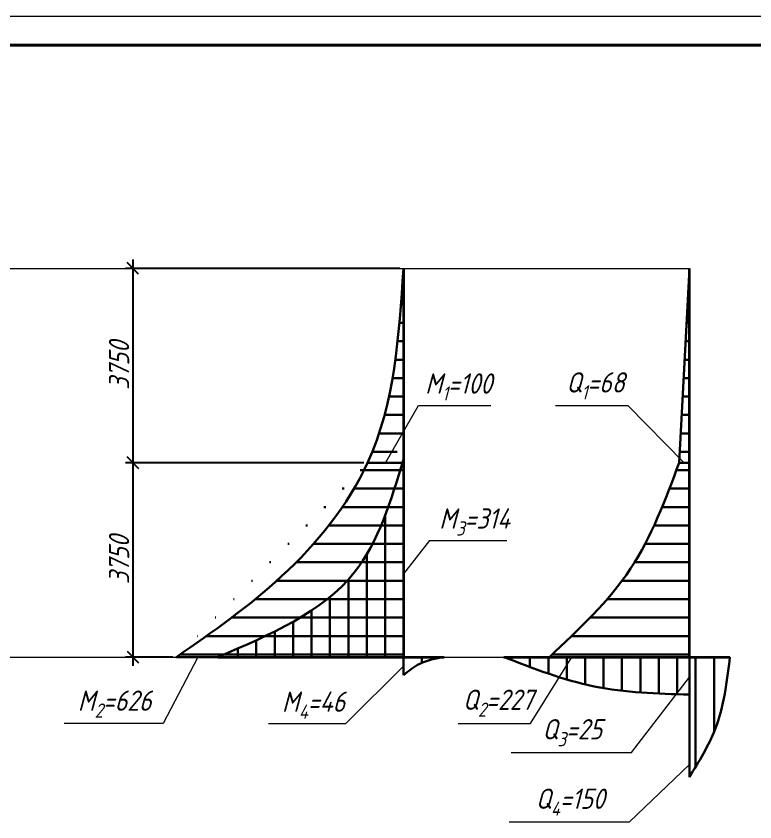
# Model space of a CAD drawing. Header units: millimetres. Extents: x -1004 to 900128, y -352756 to 107728.
# Drawn here: x 447277 to 460021, y 31827 to 45717 of the extents above; entities that cross this region are included whole.
import ezdxf

# ---------------------------------------------------------------- set-up
doc = ezdxf.new("R2010")
doc.units = ezdxf.units.MM
doc.linetypes.add('ACAD_ISO04W100', pattern=[30, 24, -3, 0, -3])
for name, color, linetype, lineweight in [('axles', 152, 'ACAD_ISO04W100', 20), ('basic', 95, 'Continuous', 30), ('frame', 173, 'Continuous', 40), ('size', 45, 'Continuous', 20), ('text', 13, 'Continuous', 20), ('thick', 42, 'Continuous', 35), ('thin', 153, 'Continuous', 18)]:
    doc.layers.add(name, color=color, linetype=linetype, lineweight=lineweight)
doc.styles.add('Structures', font='isocpeur.ttf', dxfattribs={"width": 0.85, "oblique": 15})
doc.styles.add('structures 5', font='isocpeur.ttf', dxfattribs={"width": 0.85, "oblique": 15, "height": 5})
doc.dimstyles.new('structures 3.5', dxfattribs={"dimtxt": 3.5, "dimasz": 2, "dimexe": 1.25, "dimexo": 0.625, "dimtad": 1, "dimtxsty": 'Structures', "dimblk": 'OBLIQUE', "dimcen": 2.5, "dimdle": 1.5, "dimadec": 0, "dimazin": 0, "dimtfac": 1, "dimtmove": 0, "dimatfit": 3, "dimfxl": 1, "dimarcsym": 0})
pattern_1 = [(90, (358710.2385601515, 29633.64326604514), (-317.5, 0), [])]

# ---------------------------------------------------------------- blocks, each defined once
blk = doc.blocks.new('_Oblique')
at = {"color": 0, "linetype": 'ByBlock', "lineweight": -2}
blk.add_line((-0.5, -0.5), (0.5, 0.5), dxfattribs=at)
blk = doc.blocks.new('*D637')
at = {"layer": 'Defpoints', "color": 0, "transparency": 16777216}
for p in [(453958.4991185692, 41369.09193127642), (449290.2385601534, 38019.09193127642), (453340.4991185692, 38019.09193127642)]:
    blk.add_point(p, dxfattribs=at)
at = {"layer": 'size', "color": 0, "lineweight": -2, "transparency": 16777216}
for p, q in [((449290.2385601534, 41519.09193127642), (449290.2385601534, 37869.09193127642)), ((453895.9991185692, 41369.09193127642), (449165.2385601534, 41369.09193127642)), ((453277.9991185692, 38019.09193127642), (449165.2385601534, 38019.09193127642))]:
    blk.add_line(p, q, dxfattribs=at)
at = {"layer": 'size', "color": 0, "lineweight": -2, "transparency": 16777216, "xscale": 200, "yscale": 200, "zscale": 200}
for p, rotation in [((449290.2385601534, 41369.09193127642), 90), ((449290.2385601534, 38019.09193127642), 270)]:
    blk.add_blockref('_Oblique', p, dxfattribs=dict(at, rotation=rotation))
at = {"layer": 'size', "color": 0, "transparency": 16777216, "insert": (449052.7385601533, 39694.09193127628), "char_height": 350, "attachment_point": 5, "rotation": 90, "style": 'Structures'}
blk.add_mtext('3750', dxfattribs=at)
blk = doc.blocks.new('*D638')
at = {"layer": 'Defpoints', "color": 0, "transparency": 16777216}
for p in [(449880.2385601519, 38019.09193127642), (449290.2385601533, 34669.09193127642), (450043.4991185692, 34669.09193127642)]:
    blk.add_point(p, dxfattribs=at)
at = {"layer": 'size', "color": 0, "lineweight": -2, "transparency": 16777216}
for p, q in [((449290.2385601533, 38169.09193127642), (449290.2385601533, 34519.09193127642)), ((449817.7385601519, 38019.09193127642), (449165.2385601533, 38019.09193127642)), ((449980.9991185692, 34669.09193127642), (449165.2385601533, 34669.09193127642))]:
    blk.add_line(p, q, dxfattribs=at)
at = {"layer": 'size', "color": 0, "lineweight": -2, "transparency": 16777216, "xscale": 200, "yscale": 200, "zscale": 200}
for p, rotation in [((449290.2385601533, 38019.09193127642), 90), ((449290.2385601533, 34669.09193127642), 270)]:
    blk.add_blockref('_Oblique', p, dxfattribs=dict(at, rotation=rotation))
at = {"layer": 'size', "color": 0, "transparency": 16777216, "insert": (449052.7385601532, 36344.09193127628), "char_height": 350, "attachment_point": 5, "rotation": 90, "style": 'Structures'}
blk.add_mtext('3750', dxfattribs=at)

msp = doc.modelspace()

# ---------------------------------------------------------------- hatches: boundary and pattern name
at = {"layer": 'basic'}
h = msp.add_hatch(dxfattribs=at)
h.set_pattern_fill('ANSI31', color=256, scale=100, angle=315)
h.set_pattern_definition([(0, (358710.2385601515, 29633.64326604514), (8.526512829121202e-14, 317.5), [])])
edge = h.paths.add_edge_path()
edge.add_line((453958.499118569, 38019.0919312764), (453340.499118569, 38019.0919312764))
edge.add_spline(control_points=[(453340.499118569, 38019.0919312764), (453004.2926700497, 37283.00341590951), (451963.1607604617, 36005.92547202428), (450667.944038065, 35103.949249105), (450043.499118569, 34669.0919312764)], knot_values=[0, 0, 0, 9.094947017729282e-13, 2456.252634354829, 4742.864074920832, 4742.864074920832, 4742.864074920832, 4742.864074920832], degree=3, periodic=0)
edge.add_line((450043.499118569, 34669.0919312764), (453958.499118569, 34669.0919312764))
edge.add_line((453958.499118569, 34669.0919312764), (453958.499118569, 38019.0919312764))
edge = h.paths.add_edge_path()
edge.add_spline(control_points=[(453958.499118569, 41369.0919312764), (453882.6380513861, 40204.52500502433), (453806.7769842031, 39039.95807877228), (453340.499118569, 38019.0919312764)], knot_values=[0, 0, 0, 0, 3406.526676836684, 3406.526676836684, 3406.526676836684, 3406.526676836684], degree=3, periodic=0)
edge.add_line((453340.499118569, 38019.0919312764), (453649.499118569, 38019.0919312764))
edge.add_line((453649.499118569, 38019.0919312764), (453958.499118569, 38307.86010546803))
edge.add_line((453958.499118569, 38307.86010546803), (453958.499118569, 41369.09193127641))
h = msp.add_hatch(dxfattribs=at)
h.set_pattern_fill('ANSI31', color=256, scale=100, angle=315)
h.set_pattern_definition([(0, (357080.2385601515, 29633.64326604514), (8.526512829121202e-14, 317.5), [])])
edge = h.paths.add_edge_path()
edge.add_line((458890.2385601515, 38019.0919312764), (458715.2385601515, 38019.0919312764))
edge.add_spline(control_points=[(458715.2385601515, 38019.0919312764), (458477.8601419514, 37382.25304348105), (457995.9680241348, 36089.43273287898), (456987.1276150442, 35147.18940211349), (456475.2385601515, 34669.0919312764)], knot_values=[0, 0, 0, 0, 2009.443412837147, 4079.288038007142, 4079.288038007142, 4079.288038007142, 4079.288038007142], degree=3, periodic=0)
edge.add_line((456475.2385601515, 34669.0919312764), (458890.2385601515, 34669.0919312764))
edge.add_line((458890.2385601515, 34669.0919312764), (458890.2385601515, 38019.0919312764))
h.paths.add_polyline_path([(458890.2385601515, 41369.0919312764), (458715.2385601515, 38019.0919312764), (458890.2385601515, 38019.0919312764)])
h = msp.add_hatch(dxfattribs=at)
h.set_pattern_fill('ANSI31', color=256, scale=100, angle=45)
h.set_pattern_definition(pattern_1)
edge = h.paths.add_edge_path()
edge.add_line((453958.499118569, 38019.0919312764), (453942.2443377421, 38019.0919312764))
edge.add_spline(control_points=[(453942.2443377421, 38019.09193127644), (453734.1831259337, 37328.25648631178), (453236.255884576, 35724.00234743467), (451660.1524834831, 35052.97284301938), (450758.499118569, 34669.0919312764)], knot_values=[53.91940055703866, 53.91940055703866, 53.91940055703866, 53.91940055703866, 2123.558099905938, 4890.400115360955, 4890.400115360955, 4890.400115360955, 4890.400115360955], degree=3, periodic=0)
edge.add_line((450758.4991185689, 34669.0919312764), (453958.4991185689, 34669.0919312764))
edge.add_line((453958.499118569, 34669.0919312764), (453958.499118569, 38019.0919312764))
h = msp.add_hatch(dxfattribs=at)
h.set_pattern_fill('ANSI31', color=256, scale=100, angle=45)
h.set_pattern_definition(pattern_1)
edge = h.paths.add_edge_path()
edge.add_spline(control_points=[(453958.499118569, 34357.0919312764), (454048.7739571408, 34430.35283669179), (454253.0735266613, 34596.14844126808), (454513.2744405634, 34642.96335167881), (454658.499118569, 34669.0919312764)], knot_values=[0, 0, 0, 0, 343.5251666801937, 777.426410088535, 777.426410088535, 777.426410088535, 777.426410088535], degree=3, periodic=0)
edge.add_line((454658.499118569, 34669.0919312764), (453958.499118569, 34669.0919312764))
edge.add_line((453958.499118569, 34669.0919312764), (453958.499118569, 34357.0919312764))
h = msp.add_hatch(dxfattribs=at)
h.set_pattern_fill('ANSI31', color=256, scale=100, angle=45)
h.set_pattern_definition([(90, (357080.2385601515, 29633.64326604515), (-317.5, 0), [])])
edge = h.paths.add_edge_path()
edge.add_spline(control_points=[(455690.2385601515, 34669.0919312764), (456203.268147693, 34470.35277011184), (457232.841795789, 34071.51299917322), (458336.5171650574, 34037.55017210351), (458890.2385601515, 34020.51079212817)], knot_values=[0, 0, 0, 0, 1637.504257511917, 3286.226122471569, 3286.226122471569, 3286.226122471569, 3286.226122471569], degree=3, periodic=0)
edge.add_line((458890.2385601515, 34020.51079212817), (458890.2385601515, 34669.0919312764))
edge.add_line((458890.2385601515, 34669.0919312764), (456475.2385601515, 34669.0919312764))
edge.add_line((456475.2385601515, 34669.0919312764), (455690.2385601516, 34669.0919312764))
edge = h.paths.add_edge_path()
edge.add_spline(control_points=[(458890.2385601515, 32600.09429527943), (459056.187438659, 32868.0580778523), (459447.6960294298, 33500.24145767555), (459538.1343570078, 34241.83683616306), (459590.2385601515, 34669.0919312764)], knot_values=[0, 0, 0, 0, 935.4950492465412, 2207.031175490159, 2207.031175490159, 2207.031175490159, 2207.031175490159], degree=3, periodic=0)
edge.add_line((459590.2385601515, 34669.0919312764), (458890.2385601515, 34669.0919312764))
edge.add_line((458890.2385601515, 34669.0919312764), (458890.2385601515, 32600.09429527943))

# ---------------------------------------------------------------- linework, layer by layer
at = {"layer": 'axles', "ltscale": 0.4}
for p, q in [((442533.43561848, 41369.0919312764), (458890.2385601515, 41369.0919312764)), ((443233.43561848, 34669.0919312764), (455690.2385601515, 34669.0919312764))]:
    msp.add_line(p, q, dxfattribs=at)
at = {"layer": 'basic'}
for p, q in [((458715.2385601515, 38019.0919312764), (458890.2385601515, 41369.0919312764)), ((453958.499118569, 34669.0919312764), (453958.499118569, 38073.0919312764)), ((453958.499118569, 38019.0919312764), (453340.499118569, 38019.0919312764)), ((458890.2385601515, 38019.0919312764), (458715.2385601515, 38019.0919312764)), ((453958.499118569, 34669.0919312764), (450043.499118569, 34669.0919312764)), ((453958.499118569, 34669.0919312764), (453958.499118569, 34357.0919312764)), ((458890.2385601515, 34669.0919312764), (456475.2385601515, 34669.0919312764)), ((458890.2385601515, 34669.0919312764), (458890.2385601515, 32600.09429527943))]:
    msp.add_line(p, q, dxfattribs=at)
for points in [[(450043.499118569, 34669.0919312764), (451857.7754202974, 36060.85102720992), (453340.499118569, 38019.0919312764), (453958.499118569, 41369.0919312764)], [(453958.499118569, 38073.0919312764), (453110.6015711473, 36126.15362903039), (450758.499118569, 34669.0919312764)], [(458715.2385601515, 38019.0919312764), (457875.2385601515, 36193.64326604514), (456475.2385601515, 34669.0919312764)], [(453958.499118569, 34357.0919312764), (454240.2385601515, 34553.64326604514), (454658.499118569, 34669.0919312764)], [(458890.2385601515, 34020.51079212817), (457247.7264949762, 34163.47198878475), (455690.2385601515, 34669.0919312764)], [(458890.2385601515, 32600.09429527943), (459333.9930867938, 33423.64326604515), (459590.2385601515, 34669.0919312764)]]:
    msp.add_spline(points, degree=3, dxfattribs=at)
at = {"layer": 'frame'}
msp.add_line((422851.2410171004, 45217.12460470796), (479751.2410171004, 45217.12460470796), dxfattribs=at)
at = {"layer": 'thick'}
for p, q in [((453958.499118569, 41369.0919312764), (453958.499118569, 34669.0919312764)), ((458890.2385601515, 34669.0919312764), (458890.2385601515, 41369.0919312764)), ((450758.499118569, 34669.0919312764), (454658.499118569, 34669.0919312764)), ((455690.2385601515, 34669.0919312764), (459590.2385601515, 34669.0919312764))]:
    msp.add_line(p, q, dxfattribs=at)
at = {"layer": 'thin'}
for p, q in [((420851.2410171004, 45717.12460470796), (480251.2410171004, 45717.12460470796)), ((453649.499118569, 38019.0919312764), (454220.2385601515, 39004.48629139055)), ((454220.2385601515, 39004.48629139055), (455466.9807547927, 39004.48629139055)), ((456580.9946991871, 39004.48629139055), (457827.7368938283, 39004.48629139055)), ((457827.7368938283, 39004.48629139055), (458802.7385601515, 38019.0919312764)), ((454410.2385601515, 36677.49573868001), (453958.499118569, 36101.14470276958)), ((454410.2385601515, 36677.49573868001), (455744.1168900047, 36677.49573868001)), ((450410.3787768008, 34669.0919312764), (449815.1455765803, 33520.23862081318)), ((456150.2385601515, 33520.23862081319), (456860.2385601515, 34669.0919312764)), ((452964.1168900047, 33520.23862081318), (453958.499118569, 34513.0919312764)), ((457889.7098246765, 33024.54144262943), (458890.2385601515, 34322.17780812761)), ((449815.1455765803, 33520.23862081318), (448106.1942667465, 33520.23862081318)), ((451630.2385601515, 33520.23862081318), (452964.1168900047, 33520.23862081318)), ((454903.4963655104, 33520.23862081319), (456150.2385601515, 33520.23862081319)), ((455814.5963743309, 33024.54144262943), (457889.7098246765, 33024.54144262943)), ((457855.352010497, 31827.11593218615), (458890.2385601515, 32818.66564195348)), ((455780.2385601515, 31827.11593218615), (457855.352010497, 31827.11593218615))]:
    msp.add_line(p, q, dxfattribs=at)

# ---------------------------------------------------------------- texts
at = {"layer": 'text', "char_height": 350, "attachment_point": 5, "style": 'structures 5'}
for s, insert, width in [('\\A1;M{\\H0.7x;\\S^ 1;}=100', (454910.102582527, 39324.26444468735), 1401.583920005622), ('\\A1;Q{\\H0.7x;\\S^ 1;}=68', (457270.8587215625, 39343.64326604514), 1401.583920005622), ('\\A1;M{\\H0.7x;\\S^ 3;}=314', (455187.238717739, 36997.2738919768), 1401.583920005622), ('\\A1;M{\\H0.7x;\\S^ 2;}=626', (448976.8994433695, 33858.02904737418), 1514.967067832156), ('\\A1;M{\\H0.7x;\\S^ 4;}=46', (452407.238717739, 33840.01677410997), 1401.583920005622), ('\\A1;Q{\\H0.7x;\\S^ 2;}=227', (455593.3603878858, 33873.64326604515), 1401.583920005622), ('\\A1;\\pxt3;Q{\\H0.7x;\\S^ 3;}=25', (456869.7098246765, 33364.54144262943), 1401.583920005622), ('\\A1;\\pxt3;Q{\\H0.7x;\\S^ 4;}=150', (456835.352010497, 32167.11593218615), 1401.583920005622)]:
    msp.add_mtext(s, dxfattribs=dict(at, insert=insert, width=width))

# ---------------------------------------------------------------- dimensions: what is measured, and where the dimension line sits
at = {"layer": 'size'}
for base, p1, p2, picture, middle in [((449290.2385601534, 38019.09193127642), (453958.499118569, 41369.0919312764), (453340.499118569, 38019.0919312764), '*D637', (449052.7385601533, 39694.09193127628)), ((449290.2385601533, 34669.09193127642), (449880.2385601517, 38019.0919312764), (450043.499118569, 34669.0919312764), '*D638', (449052.7385601532, 36344.09193127628))]:
    dim = msp.add_linear_dim(base=base, p1=p1, p2=p2, angle=90, text='3750', dimstyle='structures 3.5', dxfattribs=at)
    dim.commit()
    dim.dimension.update_dxf_attribs({"geometry": picture, "text_midpoint": middle})

doc.saveas('drawing.dxf')
